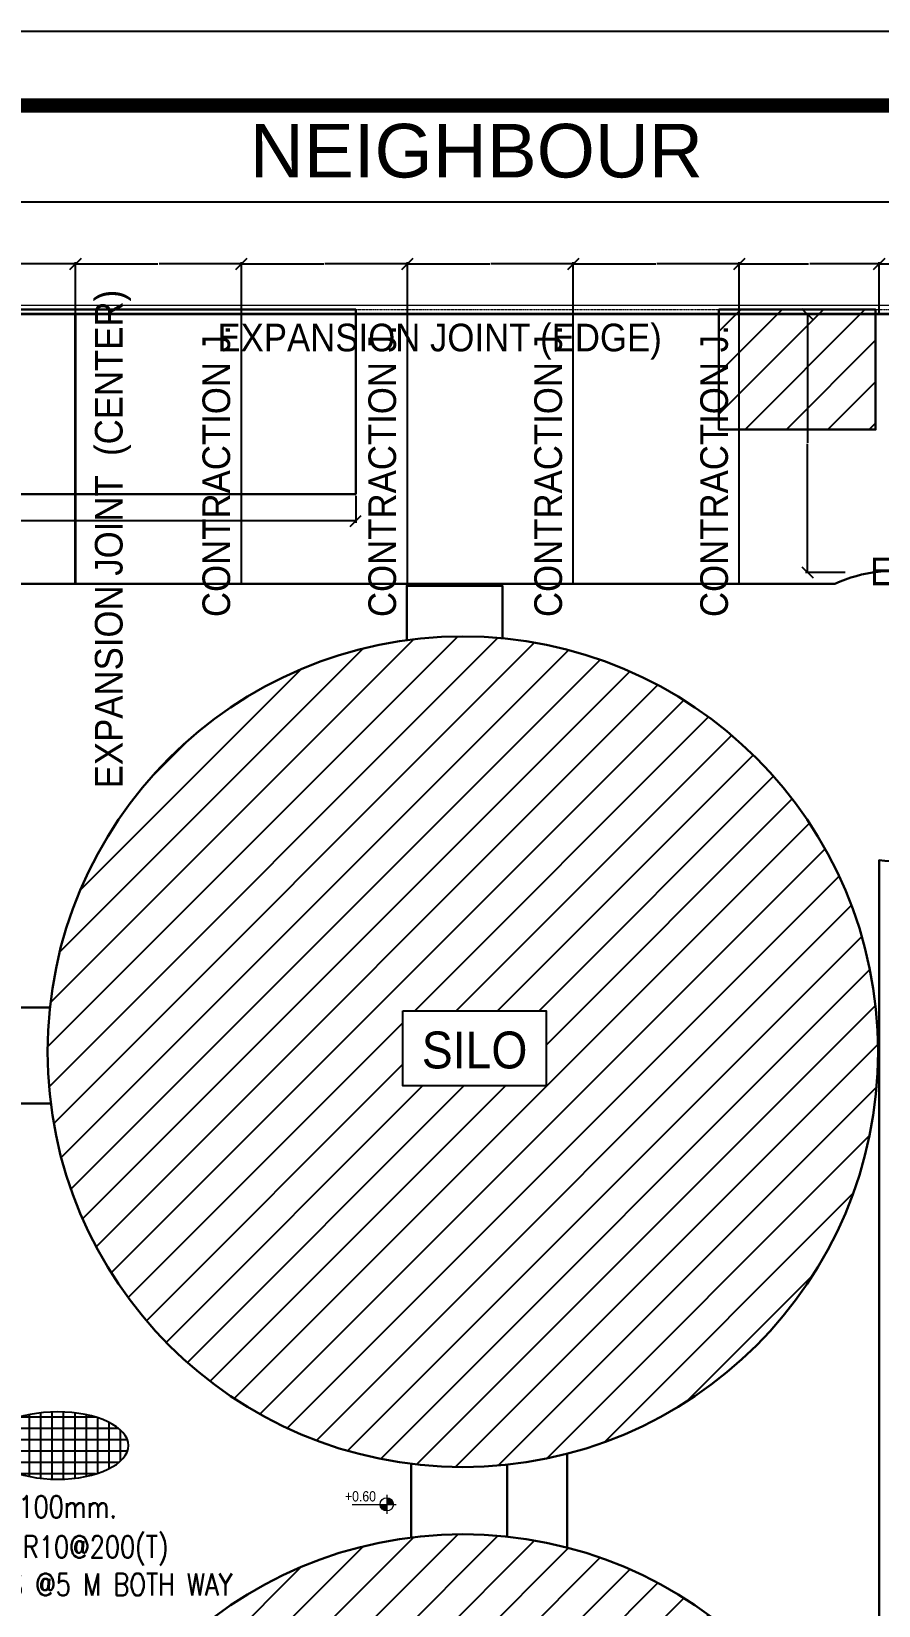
# Model space of a CAD drawing. Header units: millimetres. Extents: x -388065 to 2372687422, y -192755 to 667797.
# Drawn here: x -265280 to -242311, y 622055 to 664731 of the extents above; entities that cross this region are included whole.
import ezdxf
from ezdxf.enums import TextEntityAlignment as Align
from ezdxf.xclip import XClip

# ---------------------------------------------------------------- set-up
doc = ezdxf.new("R2010")
doc.units = ezdxf.units.MM
doc.header["$XCLIPFRAME"] = 2
doc.linetypes.add('CENTER2', pattern=[28.575, 19.05, -3.175, 3.175, -3.175])
for name, color, linetype, lineweight in [('0_Pen_No__1', 7, 'Continuous', 13), ('Drawing & Figure_Pen_No__1', 7, 'Continuous', 13), ('Drawing & Figure_Pen_No__7', 7, 'Continuous', 35), ('KOT-20', 2, 'Continuous', 20), ('KOT-30', 3, 'Continuous', 0), ('STR-CONC', 3, 'Continuous', 30), ('TURKEY BLOCK', 7, 'Continuous', 15)]:
    doc.layers.add(name, color=color, linetype=linetype, lineweight=lineweight)
for name, color, linetype in [('150', 7, 'Continuous'), ('45-TEXTS', 3, 'Continuous'), ('HSYM-25', 7, 'Continuous'), ('S-DIM', 5, 'Continuous'), ('S-FRAME', 2, 'Continuous'), ('S-HATCH', 30, 'Continuous'), ('S-STL-LINK', 4, 'Continuous'), ('S-TEXT-1', 3, 'Continuous'), ('STR-COL', 7, 'Continuous')]:
    doc.layers.add(name, color=color, linetype=linetype)
doc.styles.add('ARİEL TUR', font='arial.ttf', dxfattribs={"width": 0.85})
doc.styles.add('Calibri', font='calibri.ttf', dxfattribs={"height": 0.7})
doc.styles.add('GENERATED_STYLE_2', font='arial.ttf')
doc.styles.add('Romans', font='romans.shx')
doc.styles.add('TITLE', font='arial.ttf')
doc.styles.add('WTURKCE', font='WTURKCE.SHX', dxfattribs={"width": 0.9})
doc.dimstyles.new('Detay Olcu', dxfattribs={"dimtxt": 75, "dimasz": 40, "dimexe": 50, "dimexo": 45, "dimgap": 15, "dimtad": 0, "dimdec": 0, "dimzin": 0, "dimdsep": 46, "dimtxsty": 'Calibri', "dimblk": 'OBLIQUE', "dimcen": 25, "dimclrd": 256, "dimclrt": 7, "dimadec": 1, "dimazin": 0, "dimtfac": 1, "dimtdec": 0, "dimtmove": 0, "dimatfit": 3, "dimldrblk": 'OBLIQUE', "dimfxl": 1, "dimtolj": 1, "dimtzin": 0, "dimlwd": -1, "dimarcsym": 0})

# ---------------------------------------------------------------- blocks, each defined once
blk = doc.blocks.new('Drawing_1_2')
blk.add_lwpolyline([(4, 4), (416, 4), (416, 293), (4, 293)], close=True)
at = {"const_width": 0.5}
blk.add_lwpolyline([(6.439, 6.616), (343.638, 6.616), (343.638, 290.384), (6.439, 290.384)], close=True, dxfattribs=at)
at = {"layer": 'Drawing & Figure_Pen_No__1', "linetype": 'Continuous'}
blk.add_line((343.638, 290.384), (6.439, 290.384), dxfattribs=at)
at = {"layer": '0_Pen_No__1', "linetype": 'Continuous', "style": 'GENERATED_STYLE_2'}
for tag, p in [('DRAWING_TITLE_1', (345.863, 77.628)), ('DRAWING_TITLE_2', (345.913, 72.733)), ('IDN-01', (379.144, 40.493))]:
    blk.add_attdef(tag, p, '', height=2.5, dxfattribs=at)
blk = doc.blocks.new('_OBLIQUE')
at = {"color": 0, "linetype": 'ByBlock'}
blk.add_line((-0.5, -0.5), (0.5, 0.5), dxfattribs=at)
blk = doc.blocks.new('*D2302')
at = {"layer": '150', "color": 0, "lineweight": -2, "transparency": 16777216}
for p, q in [((-317222, 657256), (-317222, 660174)), ((-221222, 657256), (-221222, 660174))]:
    blk.add_line(p, q, dxfattribs=at)
at = {"layer": '150', "transparency": 16777216}
for p, q in [((-317222, 660099), (-269246, 660099)), ((-221222, 660099), (-269198, 660099))]:
    blk.add_line(p, q, dxfattribs=at)
at = {"layer": 'Defpoints', "color": 0, "transparency": 16777216}
for p in [(-317222, 660099), (-317222, 657189), (-221222, 657189)]:
    blk.add_point(p, dxfattribs=at)
at = {"layer": '150', "transparency": 16777216, "xscale": 450, "yscale": 450, "zscale": 450, "rotation": 180}
blk.add_blockref('_OBLIQUE', (-317222, 660099), dxfattribs=at)
at = {"layer": '150', "transparency": 16777216, "xscale": 450, "yscale": 450, "zscale": 450}
blk.add_blockref('_OBLIQUE', (-221222, 660099), dxfattribs=at)
at = {"layer": '150', "color": 7, "transparency": 16777216, "insert": (-269222, 660099), "char_height": 0.7, "attachment_point": 5, "style": 'Calibri'}
blk.add_mtext('\\A1;96000', dxfattribs=at)
blk = doc.blocks.new('*D2366')
at = {"layer": '150', "color": 0, "lineweight": -2, "transparency": 16777216}
for p, q in [((-268587, 657109), (-268587, 658477)), ((-264087, 657109), (-264087, 658477))]:
    blk.add_line(p, q, dxfattribs=at)
at = {"layer": '150', "transparency": 16777216}
for p, q in [((-268587, 658427), (-266353, 658427)), ((-264087, 658427), (-266321, 658427))]:
    blk.add_line(p, q, dxfattribs=at)
at = {"layer": 'Defpoints', "color": 0, "transparency": 16777216}
for p in [(-264087, 658427), (-268587, 657064), (-264087, 657064)]:
    blk.add_point(p, dxfattribs=at)
at = {"layer": '150', "transparency": 16777216, "xscale": 300, "yscale": 300, "zscale": 300, "rotation": 180}
blk.add_blockref('_OBLIQUE', (-268587, 658427), dxfattribs=at)
at = {"layer": '150', "transparency": 16777216, "xscale": 300, "yscale": 300, "zscale": 300}
blk.add_blockref('_OBLIQUE', (-264087, 658427), dxfattribs=at)
at = {"layer": '150', "color": 7, "transparency": 16777216, "insert": (-266337, 658427), "char_height": 0.7, "attachment_point": 5, "style": 'Calibri'}
blk.add_mtext('\\A1;4500', dxfattribs=at)
blk = doc.blocks.new('*D2367')
at = {"layer": '150', "color": 0, "lineweight": -2, "transparency": 16777216}
for p, q in [((-264087, 657109), (-264087, 658477)), ((-259587, 657109), (-259587, 658477))]:
    blk.add_line(p, q, dxfattribs=at)
at = {"layer": '150', "transparency": 16777216}
for p, q in [((-264087, 658427), (-261853, 658427)), ((-259587, 658427), (-261821, 658427))]:
    blk.add_line(p, q, dxfattribs=at)
at = {"layer": 'Defpoints', "color": 0, "transparency": 16777216}
for p in [(-259587, 658427), (-264087, 657064), (-259587, 657064)]:
    blk.add_point(p, dxfattribs=at)
at = {"layer": '150', "transparency": 16777216, "xscale": 300, "yscale": 300, "zscale": 300, "rotation": 180}
blk.add_blockref('_OBLIQUE', (-264087, 658427), dxfattribs=at)
at = {"layer": '150', "transparency": 16777216, "xscale": 300, "yscale": 300, "zscale": 300}
blk.add_blockref('_OBLIQUE', (-259587, 658427), dxfattribs=at)
at = {"layer": '150', "color": 7, "transparency": 16777216, "insert": (-261837, 658427), "char_height": 0.7, "attachment_point": 5, "style": 'Calibri'}
blk.add_mtext('\\A1;4500', dxfattribs=at)
blk = doc.blocks.new('*D2368')
at = {"layer": '150', "color": 0, "lineweight": -2, "transparency": 16777216}
for p, q in [((-259587, 657109), (-259587, 658477)), ((-255087, 657109), (-255087, 658477))]:
    blk.add_line(p, q, dxfattribs=at)
at = {"layer": '150', "transparency": 16777216}
for p, q in [((-259587, 658427), (-257353, 658427)), ((-255087, 658427), (-257321, 658427))]:
    blk.add_line(p, q, dxfattribs=at)
at = {"layer": 'Defpoints', "color": 0, "transparency": 16777216}
for p in [(-255087, 658427), (-259587, 657064), (-255087, 657064)]:
    blk.add_point(p, dxfattribs=at)
at = {"layer": '150', "transparency": 16777216, "xscale": 300, "yscale": 300, "zscale": 300, "rotation": 180}
blk.add_blockref('_OBLIQUE', (-259587, 658427), dxfattribs=at)
at = {"layer": '150', "transparency": 16777216, "xscale": 300, "yscale": 300, "zscale": 300}
blk.add_blockref('_OBLIQUE', (-255087, 658427), dxfattribs=at)
at = {"layer": '150', "color": 7, "transparency": 16777216, "insert": (-257337, 658427), "char_height": 0.7, "attachment_point": 5, "style": 'Calibri'}
blk.add_mtext('\\A1;4500', dxfattribs=at)
blk = doc.blocks.new('*D2369')
at = {"layer": '150', "color": 0, "lineweight": -2, "transparency": 16777216}
for p, q in [((-255087, 657109), (-255087, 658477)), ((-250587, 657109), (-250587, 658477))]:
    blk.add_line(p, q, dxfattribs=at)
at = {"layer": '150', "transparency": 16777216}
for p, q in [((-255087, 658427), (-252853, 658427)), ((-250587, 658427), (-252821, 658427))]:
    blk.add_line(p, q, dxfattribs=at)
at = {"layer": 'Defpoints', "color": 0, "transparency": 16777216}
for p in [(-250587, 658427), (-255087, 657064), (-250587, 657064)]:
    blk.add_point(p, dxfattribs=at)
at = {"layer": '150', "transparency": 16777216, "xscale": 300, "yscale": 300, "zscale": 300, "rotation": 180}
blk.add_blockref('_OBLIQUE', (-255087, 658427), dxfattribs=at)
at = {"layer": '150', "transparency": 16777216, "xscale": 300, "yscale": 300, "zscale": 300}
blk.add_blockref('_OBLIQUE', (-250587, 658427), dxfattribs=at)
at = {"layer": '150', "color": 7, "transparency": 16777216, "insert": (-252837, 658427), "char_height": 0.7, "attachment_point": 5, "style": 'Calibri'}
blk.add_mtext('\\A1;4500', dxfattribs=at)
blk = doc.blocks.new('*D2370')
at = {"layer": '150', "color": 0, "lineweight": -2, "transparency": 16777216}
for p, q in [((-250587, 657109), (-250587, 658477)), ((-246087, 657109), (-246087, 658477))]:
    blk.add_line(p, q, dxfattribs=at)
at = {"layer": '150', "transparency": 16777216}
for p, q in [((-250587, 658427), (-248353, 658427)), ((-246087, 658427), (-248321, 658427))]:
    blk.add_line(p, q, dxfattribs=at)
at = {"layer": 'Defpoints', "color": 0, "transparency": 16777216}
for p in [(-246087, 658427), (-250587, 657064), (-246087, 657064)]:
    blk.add_point(p, dxfattribs=at)
at = {"layer": '150', "transparency": 16777216, "xscale": 300, "yscale": 300, "zscale": 300, "rotation": 180}
blk.add_blockref('_OBLIQUE', (-250587, 658427), dxfattribs=at)
at = {"layer": '150', "transparency": 16777216, "xscale": 300, "yscale": 300, "zscale": 300}
blk.add_blockref('_OBLIQUE', (-246087, 658427), dxfattribs=at)
at = {"layer": '150', "color": 7, "transparency": 16777216, "insert": (-248337, 658427), "char_height": 0.7, "attachment_point": 5, "style": 'Calibri'}
blk.add_mtext('\\A1;4500', dxfattribs=at)
blk = doc.blocks.new('*D2371')
at = {"layer": '150', "color": 0, "lineweight": -2, "transparency": 16777216}
for p, q in [((-246087, 657109), (-246087, 658477)), ((-242294, 657056), (-242294, 658477))]:
    blk.add_line(p, q, dxfattribs=at)
at = {"layer": '150', "transparency": 16777216}
for p, q in [((-246087, 658427), (-244206, 658427)), ((-242294, 658427), (-244174, 658427))]:
    blk.add_line(p, q, dxfattribs=at)
at = {"layer": 'Defpoints', "color": 0, "transparency": 16777216}
for p in [(-242294, 658427), (-246087, 657064), (-242294, 657011)]:
    blk.add_point(p, dxfattribs=at)
at = {"layer": '150', "transparency": 16777216, "xscale": 300, "yscale": 300, "zscale": 300, "rotation": 180}
blk.add_blockref('_OBLIQUE', (-246087, 658427), dxfattribs=at)
at = {"layer": '150', "transparency": 16777216, "xscale": 300, "yscale": 300, "zscale": 300}
blk.add_blockref('_OBLIQUE', (-242294, 658427), dxfattribs=at)
at = {"layer": '150', "color": 7, "transparency": 16777216, "insert": (-244190, 658427), "char_height": 0.7, "attachment_point": 5, "style": 'Calibri'}
blk.add_mtext('\\A1;3794', dxfattribs=at)
blk = doc.blocks.new('*D2372')
at = {"layer": '150', "color": 0, "lineweight": -2, "transparency": 16777216}
for p, q in [((-242294, 657109), (-242294, 658477)), ((-235311, 657359), (-235311, 658477))]:
    blk.add_line(p, q, dxfattribs=at)
at = {"layer": '150', "transparency": 16777216}
for p, q in [((-242294, 658427), (-238819, 658427)), ((-235311, 658427), (-238786, 658427))]:
    blk.add_line(p, q, dxfattribs=at)
at = {"layer": 'Defpoints', "color": 0, "transparency": 16777216}
for p in [(-235311, 658427), (-235311, 657314), (-242294, 657064)]:
    blk.add_point(p, dxfattribs=at)
at = {"layer": '150', "transparency": 16777216, "xscale": 300, "yscale": 300, "zscale": 300, "rotation": 180}
blk.add_blockref('_OBLIQUE', (-242294, 658427), dxfattribs=at)
at = {"layer": '150', "transparency": 16777216, "xscale": 300, "yscale": 300, "zscale": 300}
blk.add_blockref('_OBLIQUE', (-235311, 658427), dxfattribs=at)
at = {"layer": '150', "color": 7, "transparency": 16777216, "insert": (-238802, 658427), "char_height": 0.7, "attachment_point": 5, "style": 'Calibri'}
blk.add_mtext('\\A1;6982', dxfattribs=at)
blk = doc.blocks.new('*D2407')
at = {"layer": '150', "color": 0, "lineweight": -2, "transparency": 16777216}
for p, q in [((-243216, 657064), (-244287, 657064)), ((-243216, 650064), (-244287, 650064))]:
    blk.add_line(p, q, dxfattribs=at)
at = {"layer": '150', "transparency": 16777216}
for p, q in [((-244237, 657064), (-244237, 653580)), ((-244237, 650064), (-244237, 653548))]:
    blk.add_line(p, q, dxfattribs=at)
at = {"layer": 'Defpoints', "color": 0, "transparency": 16777216}
for p in [(-244237, 657064), (-243171, 657064), (-243171, 650064)]:
    blk.add_point(p, dxfattribs=at)
at = {"layer": '150', "transparency": 16777216, "xscale": 300, "yscale": 300, "zscale": 300}
for p, rotation in [((-244237, 657064), 90), ((-244237, 650064), 270)]:
    blk.add_blockref('_OBLIQUE', p, dxfattribs=dict(at, rotation=rotation))
at = {"layer": '150', "color": 7, "transparency": 16777216, "insert": (-244237, 653564), "char_height": 0.7, "attachment_point": 5, "rotation": 90, "style": 'Calibri'}
blk.add_mtext('\\A1;7000', dxfattribs=at)
blk = doc.blocks.new('SSSLL')
at = {"layer": 'STR-COL', "color": 253, "linetype": 'CENTER2', "lineweight": 0, "ltscale": 0.02}
blk.add_lwpolyline([(31295, -31112), (-64705, -31112), (-64705, 175888), (31295, 175888)], close=True, dxfattribs=at)
at = {"layer": 'STR-CONC', "color": 0, "lineweight": 15}
for points in [[(31420, -31237), (-64830, -31237), (-64830, 176013), (31420, 176013)], [(31170, -30987), (-64580, -30987), (-64580, 175763), (31170, 175763)]]:
    blk.add_lwpolyline(points, close=True, dxfattribs=at)
at = {"layer": 'STR-CONC'}
for centre in [(-1067, 155768), (-1067, 131425)]:
    blk.add_circle(centre, 11260, dxfattribs=at)
blk = doc.blocks.new('SLAB 100')
at = {"layer": 'S-FRAME', "extrusion": (0, 0, -1)}
blk.add_ellipse((-1230834, 438756), major_axis=(-1921, 0), ratio=0.475117, dxfattribs=at)
at = {"layer": 'S-STL-LINK'}
for p, q in [((-1231606, 439592), (-1231606, 437921)), ((-1231297, 439642), (-1231297, 437871)), ((-1230988, 439666), (-1230988, 437847)), ((-1230680, 439666), (-1230680, 437847)), ((-1230371, 439642), (-1230371, 437871)), ((-1230063, 439592), (-1230063, 437921)), ((-1229178, 439219), (-1232490, 439219)), ((-1232223, 439387), (-1232223, 438126)), ((-1231914, 439511), (-1231914, 438002)), ((-1229805, 439527), (-1231863, 439527)), ((-1229754, 439511), (-1229754, 438002)), ((-1229445, 439387), (-1229445, 438126)), ((-1229137, 439183), (-1229137, 438330)), ((-1228941, 438911), (-1232727, 438911)), ((-1228941, 438602), (-1232727, 438602)), ((-1229178, 438294), (-1232490, 438294)), ((-1229805, 437986), (-1231863, 437986))]:
    blk.add_line(p, q, dxfattribs=at)
at = {"layer": 'S-TEXT-1', "ltscale": 600, "style": 'Romans', "width": 0.8}
for s, p in [('THK.=100mm.', (-1233853, 437095)), ('MESH R10@200(T)', (-1233853, 436007)), ('JOINTS @5 M BOTH WAY', (-1233910, 434988))]:
    blk.add_text(s, height=600, dxfattribs=at).set_placement(p, align=Align.MIDDLE_LEFT)
blk = doc.blocks.new('KOTP4')
at = {"layer": 'KOT-20', "color": 7}
for p, q in [((-0.94, 0), (0.26, 0)), ((0, 0.26), (0, -0.26))]:
    blk.add_line(p, q, dxfattribs=at)
at = {"layer": 'KOT-20', "color": 1, "const_width": 0.18}
for points in [[(-0.09, 0, 0.414214), (0, -0.09, 1)], [(0.09, 0, 0.414214), (0, 0.09, 1)]]:
    blk.add_lwpolyline(points, format="xyb", dxfattribs=at)
at = {"layer": 'KOT-20', "color": 7}
blk.add_circle((0, 0), 0.18, dxfattribs=at)
at = {"layer": 'KOT-30', "style": 'WTURKCE', "width": 0.8}
blk.add_attdef('000.00', text='', height=0.25, dxfattribs=at).set_placement((742.854, 0.351), align=Align.CENTER)
blk = doc.blocks.new('*D2414')
at = {"layer": '150', "color": 0, "lineweight": -2, "transparency": 16777216}
for p, q in [((-286487, 652144), (-286487, 651412)), ((-256487, 652144), (-256487, 651412))]:
    blk.add_line(p, q, dxfattribs=at)
at = {"layer": '150', "transparency": 16777216}
for p, q in [((-286487, 651462), (-271504, 651462)), ((-256487, 651462), (-271471, 651462))]:
    blk.add_line(p, q, dxfattribs=at)
at = {"layer": 'Defpoints', "color": 0, "transparency": 16777216}
for p in [(-286487, 652189), (-256487, 652189), (-286487, 651462)]:
    blk.add_point(p, dxfattribs=at)
at = {"layer": '150', "transparency": 16777216, "xscale": 300, "yscale": 300, "zscale": 300, "rotation": 180}
blk.add_blockref('_OBLIQUE', (-286487, 651462), dxfattribs=at)
at = {"layer": '150', "transparency": 16777216, "xscale": 300, "yscale": 300, "zscale": 300}
blk.add_blockref('_OBLIQUE', (-256487, 651462), dxfattribs=at)
at = {"layer": '150', "color": 7, "transparency": 16777216, "insert": (-271487, 651462), "char_height": 0.7, "attachment_point": 5, "style": 'Calibri'}
blk.add_mtext('\\A1;30000', dxfattribs=at)

msp = doc.modelspace()

# ---------------------------------------------------------------- hatches: boundary and pattern name
at = {"layer": 'S-HATCH'}
h = msp.add_hatch(dxfattribs=at)
h.set_pattern_fill('ANSI31', color=256, scale=250)
h.set_pattern_definition([(45, (534780.7, 1169732.8), (-561.266, 561.266), [])])
h.paths.add_polyline_path([(-242388.219, 657188.7159), (-246638.219, 657188.7159), (-246638.219, 653938.7159), (-242388.219, 653938.7159)])
h = msp.add_hatch(dxfattribs=at)
h.set_pattern_fill('ANSI31', color=256, scale=250)
h.set_pattern_definition([(45, (939391.95, 109369.55), (-561.266, 561.266), [])])
edge = h.paths.add_edge_path()
edge.add_arc((-253584.3915, 637069.2972), 11260, 0, 360)
h.paths.add_polyline_path([(-255208.1698, 638180.0979), (-251326.9332, 638180.0979), (-251326.9332, 636144.2003), (-255208.1698, 636144.2003)], flags=16)
h.paths.add_polyline_path([(-254955.1328, 636340.7375), (-251572.5952, 636340.7375), (-251572.5952, 637892.9203), (-254955.1328, 637892.9203)], flags=0)
h = msp.add_hatch(dxfattribs=at)
h.set_pattern_fill('ANSI31', color=256, scale=250)
h.set_pattern_definition([(45, (939391.95, 85025.7), (-561.266, 561.266), [])])
edge = h.paths.add_edge_path()
edge.add_arc((-253584.391, 612725.4567), 11259.9998, 0, 360)
h.paths.add_polyline_path([(-255208.1694, 613836.2574), (-251326.9328, 613836.2574), (-251326.9328, 611800.3598), (-255208.1694, 611800.3598)], flags=16)
h.paths.add_polyline_path([(-254955.1323, 611996.897), (-251572.5948, 611996.897), (-251572.5948, 613549.0798), (-254955.1323, 613549.0798)], flags=0)

# ---------------------------------------------------------------- linework, layer by layer
at = {"elevation": 0}
msp.add_lwpolyline([(-255208.1698, 638180.0979), (-251326.9332, 638180.0979), (-251326.9332, 636144.2003), (-255208.1698, 636144.2003)], close=True, dxfattribs=at)
at = {"layer": 'S-DIM', "color": 6, "lineweight": 35}
for p, q in [((-221347.1281, 657063.7159, 0), (-317097.1281, 657063.7159, 0)), ((-264087.1281, 649758.8817, 0), (-264087.1281, 657063.7159, 0))]:
    msp.add_line(p, q, dxfattribs=at)
at = {"layer": 'S-DIM', "color": 41, "true_color": 0xf4ee51}
for p, q in [((-259587.1281, 649758.8817, 0), (-259587.1281, 657063.7159, 0)), ((-255087.1281, 649758.8817, 0), (-255087.1281, 657063.7159, 0)), ((-250587.1281, 649758.8817, 0), (-250587.1281, 657063.7159, 0)), ((-246087.1281, 649758.8817, 0), (-246087.1281, 657063.7159, 0))]:
    msp.add_line(p, q, dxfattribs=at)
at = {"layer": 'STR-CONC'}
for p, q in [((-266768.5172, 638269.2972, 0), (-264780.2657, 638269.2972, 0)), ((-266791.7642, 635669.2972, 0), (-264757.0187, 635669.2972, 0)), ((-250758.2028, 623625.0102, 0), (-250758.2028, 626169.7441, 0)), ((-254984.3915, 623898.084, 0), (-254984.3915, 625896.6699, 0)), ((-252384.3915, 623921.3312, 0), (-252384.3915, 625873.4229, 0))]:
    msp.add_line(p, q, dxfattribs=at)
at = {"layer": 'STR-CONC', "elevation": 0}
for points in [[(-286487.3884, 652188.7004), (-256487.213, 652188.7004), (-256487.213, 657188.7159), (-286487.3884, 657188.7159)], [(-246638.219, 657188.7159), (-242388.219, 657188.7159), (-242388.219, 653938.7159), (-246638.219, 653938.7159)]]:
    msp.add_lwpolyline(points, close=True, dxfattribs=at)
at = {"layer": 'STR-CONC', "color": 6, "elevation": 0, "flags": 128}
msp.add_lwpolyline([(-317097.1281, 649758.8817), (-243493.536, 649758.8817, -1.3086567047), (-242293.536, 642258.8817), (-242293.536, 475399.5319, -1.3086567047), (-243493.536, 467899.5319), (-317097.1281, 467899.5319)], format="xyb", close=True, dxfattribs=at)
at = {"layer": 'TURKEY BLOCK', "color": 3, "lineweight": 30, "elevation": 0}
msp.add_lwpolyline([(-255104.3637, 648226.6925), (-255104.3637, 649703.559), (-252503.899, 649698.2585), (-252504.4315, 648277.3874)], dxfattribs=at)

# ---------------------------------------------------------------- block references
ref = msp.add_blockref('Drawing_1_2', (-388064.7283, 440153.3868, 0), dxfattribs=dict(xscale=766.4764740588927, yscale=766.4764740588927, zscale=766.4764740588927))
XClip(ref).set_block_clipping_path([(0, 0), (424.214070782, 297)])
at = {"layer": '150'}
for name, p in [('SSSLL', (-252517.1283, 481300.8586, 0)), ('SLAB 100', (966262.9834, 187637.0498, 0))]:
    msp.add_blockref(name, p, dxfattribs=at)
at = {"layer": 'HSYM-25'}
ref = msp.add_blockref('KOTP4', (-255646.8995, 624798.3732, 0), dxfattribs=dict(at, xscale=1000, yscale=1000, zscale=1000))
ref.add_attrib('000.00', '+0.60', dxfattribs={"layer": 'KOT-30', "color": 7, "height": 280, "style": 'ARİEL TUR', "width": 0.85}).set_placement((-256358.9928, 624876.2164, 0), align=Align.CENTER)

# ---------------------------------------------------------------- texts
at = {"layer": '45-TEXTS', "style": 'TITLE', "width": 0.9}
for s, p in [('EXPANSION JOINT  (CENTER)', (-262810.4159, 644211.5387, 0)), ('CONTRACTION J.', (-259894.0181, 648854.8899, 0)), ('CONTRACTION J.', (-255394.0181, 648854.8899, 0)), ('CONTRACTION J.', (-250894.0181, 648854.8899, 0)), ('CONTRACTION J.', (-246394.0181, 648854.8899, 0))]:
    msp.add_text(s, height=750, rotation=90, dxfattribs=at).set_placement(p)
for s, height, p in [('EXPANSION JOINT (EDGE)', 750, (-260237.2655, 656058.4778, 0)), ('EXPANSION JOINT (EDGE)', 750, (-242541.0887, 649718.4649, 0)), ('SILO', 1000, (-254696.4356, 636616.4878, 0))]:
    msp.add_text(s, height=height, dxfattribs=at).set_placement(p)
at = {"layer": 'Drawing & Figure_Pen_No__7', "linetype": 'Continuous', "insert": (-259359.2092, 662225.8064, 0), "char_height": 1452.54629, "width": 14025.095249, "attachment_point": 1, "style": 'GENERATED_STYLE_2'}
msp.add_mtext('\\A1;NEIGHBOUR', dxfattribs=at)

# ---------------------------------------------------------------- dimensions: what is measured, and where the dimension line sits
at = {"layer": '150'}
for base, p1, p2, override, picture, middle in [((-317222.1281, 660098.9428, 0), (-221222.1281, 657188.7159, 0), (-317222.1281, 657188.7159, 0), {"dimscale": 1.5, "dimtxt": 750, "dimasz": 300}, '*D2302', (-269222.1281, 660098.9428, 0)), ((-264087.1281, 658427.4495, 0), (-268587.1281, 657063.7159, 0), (-264087.1281, 657063.7159, 0), {"dimtxt": 750, "dimasz": 300, "dimtmove": 1}, '*D2366', (-266337.1281, 658427.4495, 0)), ((-259587.1281, 658427.4495, 0), (-264087.1281, 657063.7159, 0), (-259587.1281, 657063.7159, 0), {"dimtxt": 750, "dimasz": 300, "dimtmove": 1}, '*D2367', (-261837.1281, 658427.4495, 0)), ((-255087.1281, 658427.4495, 0), (-259587.1281, 657063.7159, 0), (-255087.1281, 657063.7159, 0), {"dimtxt": 750, "dimasz": 300, "dimtmove": 1}, '*D2368', (-257337.1281, 658427.4495, 0)), ((-250587.1281, 658427.4495, 0), (-255087.1281, 657063.7159, 0), (-250587.1281, 657063.7159, 0), {"dimtxt": 750, "dimasz": 300, "dimtmove": 1}, '*D2369', (-252837.1281, 658427.4495, 0)), ((-246087.1281, 658427.4495, 0), (-250587.1281, 657063.7159, 0), (-246087.1281, 657063.7159, 0), {"dimtxt": 750, "dimasz": 300, "dimtmove": 1}, '*D2370', (-248337.1281, 658427.4495, 0)), ((-242293.536, 658427.4495, 0), (-246087.1281, 657063.7159, 0), (-242293.536, 657011.2175, 0), {"dimtxt": 750, "dimasz": 300, "dimtmove": 1}, '*D2371', (-244190.3321, 658427.4495, 0)), ((-235311.4, 658427.4495, 0), (-242293.536, 657063.7159, 0), (-235311.4, 657313.7159, 0), {"dimtxt": 750, "dimasz": 300, "dimtmove": 1}, '*D2372', (-238802.468, 658427.4495, 0)), ((-286487.3884, 651462.3035, 0), (-256487.213, 652188.7004, 0), (-286487.3884, 652188.7005, 0), {"dimtxt": 750, "dimasz": 300, "dimtmove": 1}, '*D2414', (-271487.3007, 651462.3035, 0))]:
    dim = msp.add_linear_dim(base=base, p1=p1, p2=p2, dimstyle='Detay Olcu', override=override, dxfattribs=at)
    dim.commit()
    dim.dimension.update_dxf_attribs({"geometry": picture, "text_midpoint": middle})
dim = msp.add_linear_dim(base=(-244237.0235, 657063.7159, 0), p1=(-243170.6138, 650063.7159, 0), p2=(-243170.6138, 657063.7159, 0), angle=90, dimstyle='Detay Olcu', override={"dimtxt": 750, "dimasz": 300, "dimtmove": 1}, dxfattribs=at)
dim.commit()
dim.dimension.update_dxf_attribs({"geometry": '*D2407', "text_midpoint": (-244237.0235, 653563.7159, 0)})

doc.saveas('drawing.dxf')
